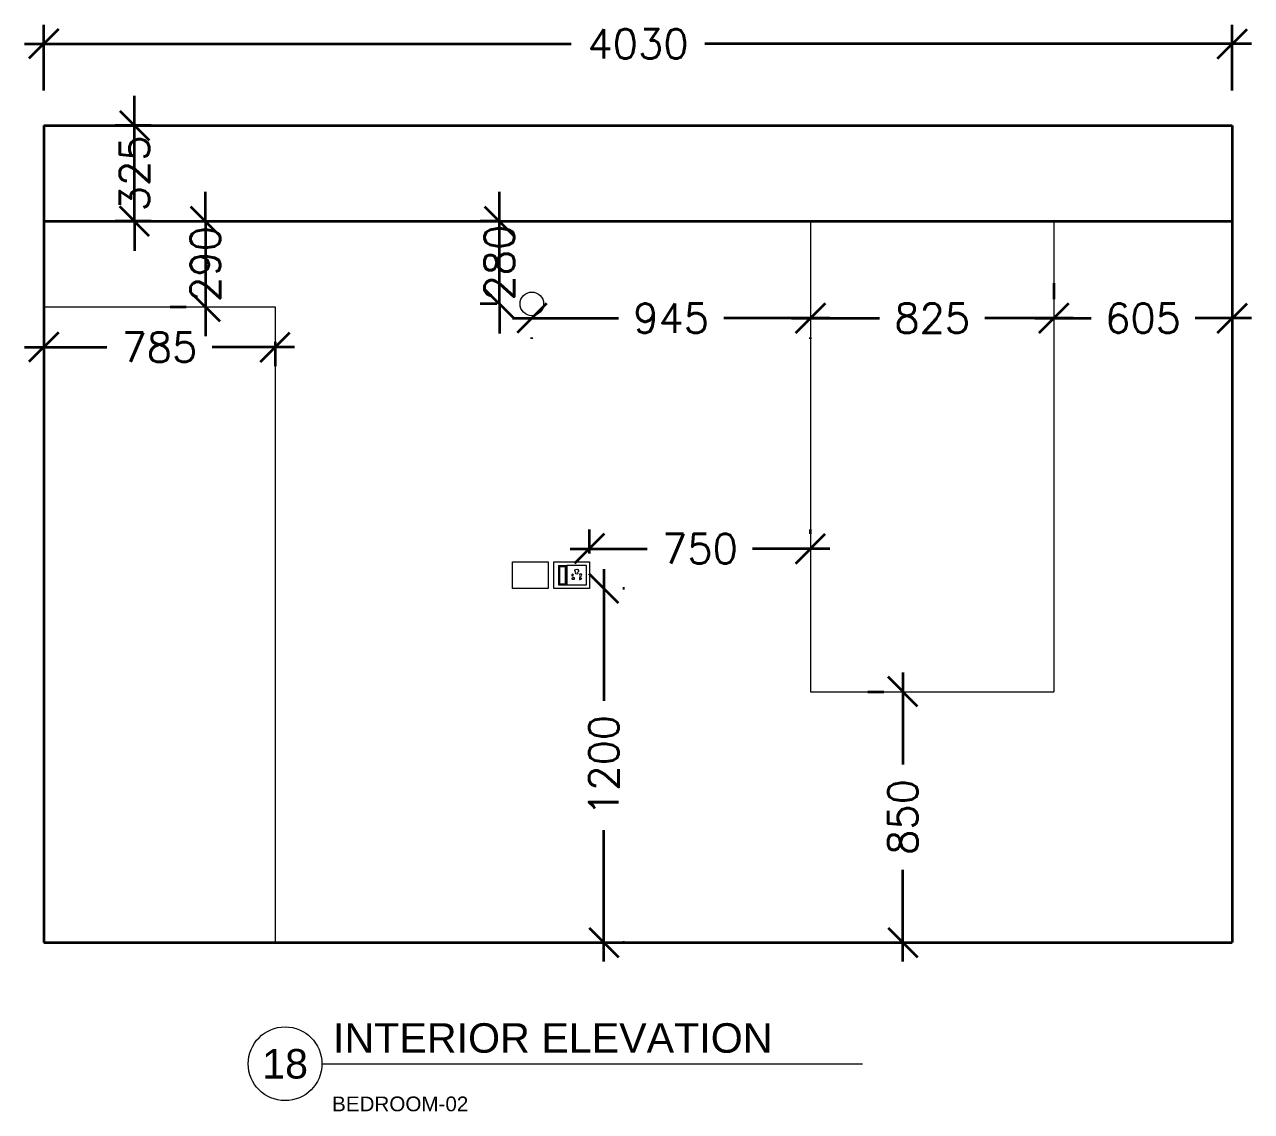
# Model space of a CAD drawing. Header units: millimetres. Extents: x -9330 to 74540, y -13540 to 80317.
# Drawn here: x 12518 to 16678, y 15876 to 19562 of the extents above; entities that cross this region are included whole.
import ezdxf
from ezdxf.enums import TextEntityAlignment as Align

# ---------------------------------------------------------------- set-up
doc = ezdxf.new("R2010")
doc.units = ezdxf.units.MM
for name, color, linetype, lineweight in [('ELIVATION', 255, 'Continuous', 18), ('LS_DR_Door', 34, 'Continuous', 5), ('LS_DR_ELECTRICAL', 1, 'Continuous', 0), ('LS_DR_Elivation', 7, 'Continuous', 35), ('LS_DR_Symbol', 6, 'Continuous', 0), ('LS_DR_Window', 30, 'Continuous', 5)]:
    doc.layers.add(name, color=color, linetype=linetype, lineweight=lineweight)
doc.styles.add('ROMANS', font='romans.shx')
doc.styles.get("Standard").update_dxf_attribs({"font": 'arial.ttf'})
doc.dimstyles.new('MD50', dxfattribs={"dimscale": 50, "dimtxt": 1.9, "dimasz": 1.3, "dimexe": 1.3, "dimexo": 2.38, "dimgap": 1, "dimtad": 1, "dimdec": 0, "dimzin": 3, "dimdsep": 46, "dimtxsty": 'ROMANS', "dimblk": 'OBLIQUE', "dimcen": -1.9, "dimdle": 1.3, "dimclrd": 150, "dimclre": 150, "dimclrt": 256, "dimadec": 0, "dimazin": 0, "dimtfac": 1, "dimtdec": 0, "dimtix": 1, "dimtmove": 2, "dimatfit": 3, "dimfxl": 1, "dimtolj": 1, "dimtzin": 3, "dimarcsym": 0})

# ---------------------------------------------------------------- blocks, each defined once
blk = doc.blocks.new('_Oblique')
at = {"color": 0, "linetype": 'ByBlock', "lineweight": -2}
blk.add_line((-0.5, -0.5), (0.5, 0.5), dxfattribs=at)
blk = doc.blocks.new('*D281')
at = {"layer": 'Defpoints', "color": 0, "ltscale": 0.25, "transparency": 16777216}
for p in [(12583.2, 19496), (12583.2, 19219.5), (16613.2, 19219.5)]:
    blk.add_point(p, dxfattribs=at)
at = {"layer": 'LS_DR_Elivation', "color": 8, "ltscale": 0.25, "transparency": 16777216}
for p, q in [((12583.2, 19338.5), (12583.2, 19561)), ((16613.2, 19338.5), (16613.2, 19561))]:
    blk.add_line(p, q, dxfattribs=at)
at = {"layer": 'LS_DR_Elivation', "color": 5, "ltscale": 0.25, "transparency": 16777216}
for p, q in [((12518.2, 19496), (14372, 19496)), ((16678.2, 19496), (14824.3, 19496))]:
    blk.add_line(p, q, dxfattribs=at)
at = {"layer": 'LS_DR_Elivation', "color": 5, "ltscale": 0.25, "transparency": 16777216, "xscale": 100, "yscale": 100, "zscale": 100, "rotation": 180}
blk.add_blockref('_Oblique', (12583.2, 19496), dxfattribs=at)
at = {"layer": 'LS_DR_Elivation', "color": 5, "ltscale": 0.25, "transparency": 16777216, "xscale": 100, "yscale": 100, "zscale": 100}
blk.add_blockref('_Oblique', (16613.2, 19496), dxfattribs=at)
at = {"layer": 'LS_DR_Elivation', "color": 1, "ltscale": 0.25, "transparency": 16777216, "insert": (14598.2, 19496), "char_height": 100, "attachment_point": 5, "style": 'ROMANS'}
blk.add_mtext('\\A1;4030', dxfattribs=at)
blk = doc.blocks.new('*U6')
at = {"linetype": 'Continuous'}
blk.add_line((5, 0), (78.33, 0), dxfattribs=at)
blk.add_circle((0, 0), 5, dxfattribs=at)
at = {"color": 7}
for tag, p, height in [('LABELNAME', (6.5, 1.5), 4), ('DES.LINE.01', (6.37, -3.27), 2), ('DES.LINE.02', (6.37, -6.39), 2)]:
    blk.add_attdef(tag, p, '', height=height, dxfattribs=at)
blk.add_attdef('88', text='', height=4, dxfattribs=at).set_placement((0, 0), align=Align.MIDDLE_CENTER)
blk = doc.blocks.new('*D252')
at = {"layer": 'Defpoints', "color": 0, "ltscale": 0.25, "transparency": 16777216}
for p in [(12890.7, 19219.5), (13066.7, 19219.5), (13066.7, 18894.5)]:
    blk.add_point(p, dxfattribs=at)
at = {"layer": 'LS_DR_Elivation', "color": 5, "ltscale": 0.25, "transparency": 16777216}
for p, q in [((12890.7, 19219.5), (12890.7, 19319.5)), ((12890.7, 18894.5), (12890.7, 19219.5)), ((12890.7, 18894.5), (12890.7, 18794.5))]:
    blk.add_line(p, q, dxfattribs=at)
at = {"layer": 'LS_DR_Elivation', "color": 8, "ltscale": 0.25, "transparency": 16777216}
for p, q in [((12947.7, 19219.5), (12825.7, 19219.5)), ((12947.7, 18894.5), (12825.7, 18894.5))]:
    blk.add_line(p, q, dxfattribs=at)
at = {"layer": 'LS_DR_Elivation', "color": 5, "ltscale": 0.25, "transparency": 16777216, "xscale": 100, "yscale": 100, "zscale": 100}
for p, rotation in [((12890.7, 19219.5), 270), ((12890.7, 18894.5), 90)]:
    blk.add_blockref('_Oblique', p, dxfattribs=dict(at, rotation=rotation))
at = {"layer": 'LS_DR_Elivation', "color": 1, "ltscale": 0.25, "transparency": 16777216, "insert": (12890.7, 19057), "char_height": 100, "attachment_point": 5, "rotation": 90, "style": 'ROMANS'}
blk.add_mtext('\\A1;325', dxfattribs=at)
blk = doc.blocks.new('*D253')
at = {"layer": 'Defpoints', "color": 0, "ltscale": 0.25, "transparency": 16777216}
for p in [(13131.2, 18894.5), (13131.2, 18604.5), (13131.2, 18604.5)]:
    blk.add_point(p, dxfattribs=at)
at = {"layer": 'LS_DR_Elivation', "color": 5, "ltscale": 0.25, "transparency": 16777216}
for p, q in [((13131.2, 18894.5), (13131.2, 18994.5)), ((13131.2, 18894.5), (13131.2, 18604.5)), ((13131.2, 18604.5), (13131.2, 18504.5))]:
    blk.add_line(p, q, dxfattribs=at)
at = {"layer": 'LS_DR_Elivation', "color": 8, "ltscale": 0.25, "transparency": 16777216}
for p, q in [((13012.2, 18894.5), (13066.2, 18894.5)), ((13012.2, 18604.5), (13066.2, 18604.5))]:
    blk.add_line(p, q, dxfattribs=at)
at = {"layer": 'LS_DR_Elivation', "color": 5, "ltscale": 0.25, "transparency": 16777216, "xscale": 100, "yscale": 100, "zscale": 100}
for p, rotation in [((13131.2, 18894.5), 270), ((13131.2, 18604.5), 90)]:
    blk.add_blockref('_Oblique', p, dxfattribs=dict(at, rotation=rotation))
at = {"layer": 'LS_DR_Elivation', "color": 1, "ltscale": 0.25, "transparency": 16777216, "insert": (13131.2, 18749.5), "char_height": 100, "attachment_point": 5, "rotation": 90, "style": 'ROMANS'}
blk.add_mtext('\\A1;290', dxfattribs=at)
blk = doc.blocks.new('*D254')
at = {"layer": 'Defpoints', "color": 0, "ltscale": 0.25, "transparency": 16777216}
for p in [(12583.2, 18604.5), (13368.2, 18604.5), (13368.2, 18468)]:
    blk.add_point(p, dxfattribs=at)
at = {"layer": 'LS_DR_Elivation', "color": 8, "ltscale": 0.25, "transparency": 16777216}
for p, q in [((12583.2, 18485.5), (12583.2, 18403)), ((13368.2, 18485.5), (13368.2, 18403))]:
    blk.add_line(p, q, dxfattribs=at)
at = {"layer": 'LS_DR_Elivation', "color": 5, "ltscale": 0.25, "transparency": 16777216}
for p, q in [((12518.2, 18468), (12797.1, 18468)), ((13433.2, 18468), (13154.2, 18468))]:
    blk.add_line(p, q, dxfattribs=at)
at = {"layer": 'LS_DR_Elivation', "color": 5, "ltscale": 0.25, "transparency": 16777216, "xscale": 100, "yscale": 100, "zscale": 100, "rotation": 180}
blk.add_blockref('_Oblique', (12583.2, 18468), dxfattribs=at)
at = {"layer": 'LS_DR_Elivation', "color": 5, "ltscale": 0.25, "transparency": 16777216, "xscale": 100, "yscale": 100, "zscale": 100}
blk.add_blockref('_Oblique', (13368.2, 18468), dxfattribs=at)
at = {"layer": 'LS_DR_Elivation', "color": 1, "ltscale": 0.25, "transparency": 16777216, "insert": (12975.7, 18468), "char_height": 100, "attachment_point": 5, "style": 'ROMANS'}
blk.add_mtext('\\A1;785', dxfattribs=at)
blk = doc.blocks.new('15 amps socket')
at = {"layer": 'ELIVATION', "color": 1}
for p, q in [((27.3, -45.5), (30.4, -45.5)), ((30.4, -52.2), (27.3, -52.2)), ((30.4, -45.5), (30.4, -52.2)), ((51.6, -45.5), (48.6, -45.5)), ((48.6, -45.5), (48.6, -52.2)), ((48.6, -52.2), (51.6, -52.2))]:
    blk.add_line(p, q, dxfattribs=at)
blk.add_lwpolyline([(6.7, -4.3), (73.5, -4.3), (73.5, -69.8), (6.7, -69.8)], close=True, dxfattribs=at)
for centre, radius in [((26.1, -37), 3.64), ((53.4, -37), 3.04)]:
    blk.add_circle(centre, radius, dxfattribs=at)
for centre, radius, start, end in [((39.5, -22.5), 6.07, 298.955, 241.045), ((39.5, -29.8), 3.59, 144.944, 35.056), ((27, -48.9), 3.35, 85.0209, 274.9791), ((51.9, -48.9), 3.35, 265.0209, 94.9791)]:
    blk.add_arc(centre, radius, start, end, dxfattribs=at)
blk = doc.blocks.new('SWITCH')
at = {"layer": 'LS_DR_ELECTRICAL', "ltscale": 0.25}
for p, q in [((533532.8, 100224.7), (533504.7, 100224.7)), ((533504.7, 100158.7), (533504.7, 100224.7)), ((533528.8, 100220.7), (533508.7, 100220.7)), ((533508.7, 100162.7), (533508.7, 100220.7)), ((533528.8, 100220.7), (533528.8, 100162.7)), ((533532.8, 100224.7), (533532.8, 100158.7)), ((533532.8, 100158.7), (533504.7, 100158.7)), ((533528.8, 100162.7), (533508.7, 100162.7))]:
    blk.add_line(p, q, dxfattribs=at)
blk = doc.blocks.new('*D255')
at = {"layer": 'Defpoints', "color": 0, "ltscale": 0.25, "transparency": 16777216}
for p in [(14128.2, 18894.5), (14238.2, 18894.5), (14238.2, 18614.5)]:
    blk.add_point(p, dxfattribs=at)
at = {"layer": 'LS_DR_Elivation', "color": 5, "ltscale": 0.25, "transparency": 16777216}
for p, q in [((14128.2, 18894.5), (14128.2, 18994.5)), ((14128.2, 18614.5), (14128.2, 18894.5)), ((14128.2, 18614.5), (14128.2, 18514.5))]:
    blk.add_line(p, q, dxfattribs=at)
at = {"layer": 'LS_DR_Elivation', "color": 8, "ltscale": 0.25, "transparency": 16777216}
for p, q in [((14119.2, 18894.5), (14063.2, 18894.5)), ((14119.2, 18614.5), (14063.2, 18614.5))]:
    blk.add_line(p, q, dxfattribs=at)
at = {"layer": 'LS_DR_Elivation', "color": 5, "ltscale": 0.25, "transparency": 16777216, "xscale": 100, "yscale": 100, "zscale": 100}
for p, rotation in [((14128.2, 18894.5), 270), ((14128.2, 18614.5), 90)]:
    blk.add_blockref('_Oblique', p, dxfattribs=dict(at, rotation=rotation))
at = {"layer": 'LS_DR_Elivation', "color": 1, "ltscale": 0.25, "transparency": 16777216, "insert": (14128.2, 18754.5), "char_height": 100, "attachment_point": 5, "rotation": 90, "style": 'ROMANS'}
blk.add_mtext('\\A1;280', dxfattribs=at)
blk = doc.blocks.new('*D256')
at = {"layer": 'Defpoints', "color": 0, "ltscale": 0.25, "transparency": 16777216}
for p in [(14238.2, 18614.5), (15183.2, 18614.5), (15183.2, 18566)]:
    blk.add_point(p, dxfattribs=at)
at = {"layer": 'LS_DR_Elivation', "color": 5, "ltscale": 0.25, "transparency": 16777216}
for p, q in [((14173.2, 18566), (14532.1, 18566)), ((15248.2, 18566), (14889.2, 18566))]:
    blk.add_line(p, q, dxfattribs=at)
at = {"layer": 'LS_DR_Elivation', "color": 8, "ltscale": 0.25, "transparency": 16777216}
for p, q in [((14238.2, 18495.5), (14238.2, 18501)), ((15183.2, 18495.5), (15183.2, 18501))]:
    blk.add_line(p, q, dxfattribs=at)
at = {"layer": 'LS_DR_Elivation', "color": 5, "ltscale": 0.25, "transparency": 16777216, "xscale": 100, "yscale": 100, "zscale": 100, "rotation": 180}
blk.add_blockref('_Oblique', (14238.2, 18566), dxfattribs=at)
at = {"layer": 'LS_DR_Elivation', "color": 5, "ltscale": 0.25, "transparency": 16777216, "xscale": 100, "yscale": 100, "zscale": 100}
blk.add_blockref('_Oblique', (15183.2, 18566), dxfattribs=at)
at = {"layer": 'LS_DR_Elivation', "color": 1, "ltscale": 0.25, "transparency": 16777216, "insert": (14710.7, 18566), "char_height": 100, "attachment_point": 5, "style": 'ROMANS'}
blk.add_mtext('\\A1;945', dxfattribs=at)
blk = doc.blocks.new('*D257')
at = {"layer": 'Defpoints', "color": 0, "ltscale": 0.25, "transparency": 16777216}
for p in [(15183.2, 18614.5), (16008.2, 18566), (16008.2, 18566)]:
    blk.add_point(p, dxfattribs=at)
at = {"layer": 'LS_DR_Elivation', "color": 8, "ltscale": 0.25, "transparency": 16777216}
for p, q in [((16008.2, 18685), (16008.2, 18631)), ((15183.2, 18495.5), (15183.2, 18501))]:
    blk.add_line(p, q, dxfattribs=at)
at = {"layer": 'LS_DR_Elivation', "color": 5, "ltscale": 0.25, "transparency": 16777216}
for p, q in [((15118.2, 18566), (15417.1, 18566)), ((16073.2, 18566), (15774.2, 18566))]:
    blk.add_line(p, q, dxfattribs=at)
at = {"layer": 'LS_DR_Elivation', "color": 5, "ltscale": 0.25, "transparency": 16777216, "xscale": 100, "yscale": 100, "zscale": 100, "rotation": 180}
blk.add_blockref('_Oblique', (15183.2, 18566), dxfattribs=at)
at = {"layer": 'LS_DR_Elivation', "color": 5, "ltscale": 0.25, "transparency": 16777216, "xscale": 100, "yscale": 100, "zscale": 100}
blk.add_blockref('_Oblique', (16008.2, 18566), dxfattribs=at)
at = {"layer": 'LS_DR_Elivation', "color": 1, "ltscale": 0.25, "transparency": 16777216, "insert": (15595.7, 18566), "char_height": 100, "attachment_point": 5, "style": 'ROMANS'}
blk.add_mtext('\\A1;825', dxfattribs=at)
blk = doc.blocks.new('*D258')
at = {"layer": 'Defpoints', "color": 0, "ltscale": 0.25, "transparency": 16777216}
for p in [(16008.2, 18566), (16613.2, 18566), (16613.2, 18566)]:
    blk.add_point(p, dxfattribs=at)
at = {"layer": 'LS_DR_Elivation', "color": 8, "ltscale": 0.25, "transparency": 16777216}
for p, q in [((16008.2, 18685), (16008.2, 18631)), ((16613.2, 18685), (16613.2, 18631))]:
    blk.add_line(p, q, dxfattribs=at)
at = {"layer": 'LS_DR_Elivation', "color": 5, "ltscale": 0.25, "transparency": 16777216}
for p, q in [((15943.2, 18566), (16134.5, 18566)), ((16678.2, 18566), (16486.8, 18566))]:
    blk.add_line(p, q, dxfattribs=at)
at = {"layer": 'LS_DR_Elivation', "color": 5, "ltscale": 0.25, "transparency": 16777216, "xscale": 100, "yscale": 100, "zscale": 100, "rotation": 180}
blk.add_blockref('_Oblique', (16008.2, 18566), dxfattribs=at)
at = {"layer": 'LS_DR_Elivation', "color": 5, "ltscale": 0.25, "transparency": 16777216, "xscale": 100, "yscale": 100, "zscale": 100}
blk.add_blockref('_Oblique', (16613.2, 18566), dxfattribs=at)
at = {"layer": 'LS_DR_Elivation', "color": 1, "ltscale": 0.25, "transparency": 16777216, "insert": (16310.7, 18566), "char_height": 100, "attachment_point": 5, "style": 'ROMANS'}
blk.add_mtext('\\A1;605', dxfattribs=at)
blk = doc.blocks.new('*D259')
at = {"layer": 'Defpoints', "color": 0, "ltscale": 0.25, "transparency": 16777216}
for p in [(15496.2, 17299.5), (15496.2, 16449.5), (15496.2, 16449.5)]:
    blk.add_point(p, dxfattribs=at)
at = {"layer": 'LS_DR_Elivation', "color": 5, "ltscale": 0.25, "transparency": 16777216}
for p, q in [((15496.2, 17364.5), (15496.2, 17053.1)), ((15496.2, 16384.5), (15496.2, 16695.9))]:
    blk.add_line(p, q, dxfattribs=at)
at = {"layer": 'LS_DR_Elivation', "color": 8, "ltscale": 0.25, "transparency": 16777216}
for p, q in [((15377.2, 17299.5), (15431.2, 17299.5)), ((15377.2, 16449.5), (15431.2, 16449.5))]:
    blk.add_line(p, q, dxfattribs=at)
at = {"layer": 'LS_DR_Elivation', "color": 5, "ltscale": 0.25, "transparency": 16777216, "xscale": 100, "yscale": 100, "zscale": 100}
for p, rotation in [((15496.2, 17299.5), 90), ((15496.2, 16449.5), 270)]:
    blk.add_blockref('_Oblique', p, dxfattribs=dict(at, rotation=rotation))
at = {"layer": 'LS_DR_Elivation', "color": 1, "ltscale": 0.25, "transparency": 16777216, "insert": (15496.2, 16874.5), "char_height": 100, "attachment_point": 5, "rotation": 90, "style": 'ROMANS'}
blk.add_mtext('\\A1;850', dxfattribs=at)
blk = doc.blocks.new('*D260')
at = {"layer": 'Defpoints', "color": 0, "ltscale": 0.25, "transparency": 16777216}
for p in [(15183.2, 17784.5), (15183.2, 17716), (14433.2, 17649.5)]:
    blk.add_point(p, dxfattribs=at)
at = {"layer": 'LS_DR_Elivation', "color": 8, "ltscale": 0.25, "transparency": 16777216}
for p, q in [((14433.2, 17768.5), (14433.2, 17849.5)), ((15183.2, 17835), (15183.2, 17849.5))]:
    blk.add_line(p, q, dxfattribs=at)
at = {"layer": 'LS_DR_Elivation', "color": 5, "ltscale": 0.25, "transparency": 16777216}
for p, q in [((14368.2, 17784.5), (14629.6, 17784.5)), ((15248.2, 17784.5), (14986.7, 17784.5))]:
    blk.add_line(p, q, dxfattribs=at)
at = {"layer": 'LS_DR_Elivation', "color": 5, "ltscale": 0.25, "transparency": 16777216, "xscale": 100, "yscale": 100, "zscale": 100, "rotation": 180}
blk.add_blockref('_Oblique', (14433.2, 17784.5), dxfattribs=at)
at = {"layer": 'LS_DR_Elivation', "color": 5, "ltscale": 0.25, "transparency": 16777216, "xscale": 100, "yscale": 100, "zscale": 100}
blk.add_blockref('_Oblique', (15183.2, 17784.5), dxfattribs=at)
at = {"layer": 'LS_DR_Elivation', "color": 1, "ltscale": 0.25, "transparency": 16777216, "insert": (14808.2, 17784.5), "char_height": 100, "attachment_point": 5, "style": 'ROMANS'}
blk.add_mtext('\\A1;750', dxfattribs=at)
blk = doc.blocks.new('*D261')
at = {"layer": 'Defpoints', "color": 0, "ltscale": 0.25, "transparency": 16777216}
for p in [(14433.2, 17649.5), (14482.2, 17649.5), (14433.2, 16449.5)]:
    blk.add_point(p, dxfattribs=at)
at = {"layer": 'LS_DR_Elivation', "color": 5, "ltscale": 0.25, "transparency": 16777216}
for p, q in [((14482.2, 17714.5), (14482.2, 17268.5)), ((14482.2, 16384.5), (14482.2, 16830.4))]:
    blk.add_line(p, q, dxfattribs=at)
at = {"layer": 'LS_DR_Elivation', "color": 8, "ltscale": 0.25, "transparency": 16777216}
for p, q in [((14552.2, 17649.5), (14547.2, 17649.5)), ((14552.2, 16449.5), (14547.2, 16449.5))]:
    blk.add_line(p, q, dxfattribs=at)
at = {"layer": 'LS_DR_Elivation', "color": 5, "ltscale": 0.25, "transparency": 16777216, "xscale": 100, "yscale": 100, "zscale": 100}
for p, rotation in [((14482.2, 17649.5), 90), ((14482.2, 16449.5), 270)]:
    blk.add_blockref('_Oblique', p, dxfattribs=dict(at, rotation=rotation))
at = {"layer": 'LS_DR_Elivation', "color": 1, "ltscale": 0.25, "transparency": 16777216, "insert": (14482.2, 17049.5), "char_height": 100, "attachment_point": 5, "rotation": 90, "style": 'ROMANS'}
blk.add_mtext('\\A1;1200', dxfattribs=at)

msp = doc.modelspace()

# ---------------------------------------------------------------- linework, layer by layer
at = {"layer": 'LS_DR_Door', "ltscale": 0.25}
for p, q in [((12583.2, 18604.5), (13368.2, 18604.5)), ((13368.2, 18604.5), (13368.2, 16449.5))]:
    msp.add_line(p, q, dxfattribs=at)
at = {"layer": 'LS_DR_ELECTRICAL', "ltscale": 0.25}
for points in [[(14293.2, 17649.5), (14173.2, 17649.5), (14173.2, 17739.5), (14293.2, 17739.5)], [(14433.2, 17649.5), (14313.2, 17649.5), (14313.2, 17739.5), (14433.2, 17739.5)], [(14433.2, 17649.5), (14313.2, 17649.5), (14313.2, 17739.5), (14433.2, 17739.5)], [(14433.2, 17649.5), (14313.2, 17649.5), (14313.2, 17739.5), (14433.2, 17739.5)], [(14433.2, 17649.5), (14313.2, 17649.5), (14313.2, 17739.5), (14433.2, 17739.5)]]:
    msp.add_lwpolyline(points, close=True, dxfattribs=at)
at = {"layer": 'LS_DR_ELECTRICAL'}
msp.add_circle((14238.2, 18614.5), 40, dxfattribs=at)
at = {"layer": 'LS_DR_Elivation', "color": 9, "ltscale": 0.25, "true_color": 0xc7c8ca}
for p, q in [((12583.2, 19219.5), (12583.2, 16449.5)), ((12583.2, 19219.5), (16613.2, 19219.5)), ((16613.2, 19219.5), (16613.2, 16449.5)), ((12583.2, 18894.5), (16613.2, 18894.5)), ((12583.2, 16449.5), (16613.2, 16449.5))]:
    msp.add_line(p, q, dxfattribs=at)
at = {"layer": 'LS_DR_Window', "ltscale": 0.25}
for p, q in [((15183.2, 18894.5), (15183.2, 17299.5)), ((16008.2, 18894.5), (16008.2, 17299.5)), ((15183.2, 17299.5), (16008.2, 17299.5))]:
    msp.add_line(p, q, dxfattribs=at)

# ---------------------------------------------------------------- block references
at = {"layer": 'LS_DR_ELECTRICAL', "ltscale": 0.25, "xscale": -1}
for name, p in [('SWITCH', (547861.1, -82496.9)), ('SWITCH', (547861.1, -82496.9)), ('SWITCH', (547861.1, -82496.9)), ('SWITCH', (547861.1, -82496.9)), ('15 amps socket', (14429.8, 17732)), ('15 amps socket', (14429.8, 17732)), ('15 amps socket', (14429.8, 17732)), ('15 amps socket', (14429.8, 17732))]:
    msp.add_blockref(name, p, dxfattribs=at)
at = {"layer": 'LS_DR_Symbol', "ltscale": 0.25}
ref = msp.add_blockref('*U6', (13401.6, 16038), dxfattribs=dict(at, xscale=25, yscale=25, zscale=25))
ref.add_attrib('88', '18', dxfattribs={"layer": '0', "color": 7, "height": 100}).set_placement((13401.6, 16038), align=Align.MIDDLE_CENTER)
ref.add_attrib('LABELNAME', 'INTERIOR ELEVATION ', (13564.1, 16075.5), dxfattribs={"layer": '0', "color": 7, "height": 100})
ref.add_attrib('DES.LINE.01', 'BEDROOM-02', (13561, 15877), dxfattribs={"layer": '0', "color": 7, "height": 50})

# ---------------------------------------------------------------- dimensions: what is measured, and where the dimension line sits
at = {"layer": 'LS_DR_Elivation', "color": 9, "ltscale": 0.25, "true_color": 0xc7c8ca}
for base, p1, p2, picture, middle in [((12583.2, 19496), (16613.2, 19219.5), (12583.2, 19219.5), '*D281', (14598.2, 19496)), ((16008.2, 18566), (15183.2, 18614.5), (16008.2, 18566), '*D257', (15595.7, 18566)), ((16613.2, 18566), (16008.2, 18566), (16613.2, 18566), '*D258', (16310.7, 18566)), ((13368.2, 18468), (12583.2, 18604.5), (13368.2, 18604.5), '*D254', (12975.7, 18468)), ((15183.2, 18566), (14238.2, 18614.5), (15183.2, 18614.5), '*D256', (14710.7, 18566)), ((15183.2, 17784.5), (14433.2, 17649.5), (15183.2, 17716), '*D260', (14808.2, 17784.5))]:
    dim = msp.add_linear_dim(base=base, p1=p1, p2=p2, dimstyle='MD50', override={"dimtxt": 2, "dimasz": 2, "dimtad": 0, "dimclrd": 5, "dimclre": 8, "dimclrt": 1, "dimfxl": 30, "dimlwd": 65535, "dimlwe": 65535, "dimarcsym": 2}, dxfattribs=at)
    dim.commit()
    dim.dimension.update_dxf_attribs({"geometry": picture, "text_midpoint": middle})
for base, p1, p2, picture, middle in [((12890.7, 19219.5), (13066.7, 18894.5), (13066.7, 19219.5), '*D252', (12890.7, 19057)), ((13131.2, 18604.5), (13131.2, 18894.5), (13131.2, 18604.5), '*D253', (13131.2, 18749.5)), ((14128.2, 18894.5), (14238.2, 18614.5), (14238.2, 18894.5), '*D255', (14128.2, 18754.5)), ((14482.2, 17649.5), (14433.2, 16449.5), (14433.2, 17649.5), '*D261', (14482.2, 17049.5)), ((15496.2, 16449.5), (15496.2, 17299.5), (15496.2, 16449.5), '*D259', (15496.2, 16874.5))]:
    dim = msp.add_linear_dim(base=base, p1=p1, p2=p2, angle=90, dimstyle='MD50', override={"dimtxt": 2, "dimasz": 2, "dimtad": 0, "dimclrd": 5, "dimclre": 8, "dimclrt": 1, "dimfxl": 30, "dimlwd": 65535, "dimlwe": 65535, "dimarcsym": 2}, dxfattribs=at)
    dim.commit()
    dim.dimension.update_dxf_attribs({"geometry": picture, "text_midpoint": middle})

doc.saveas('drawing.dxf')
